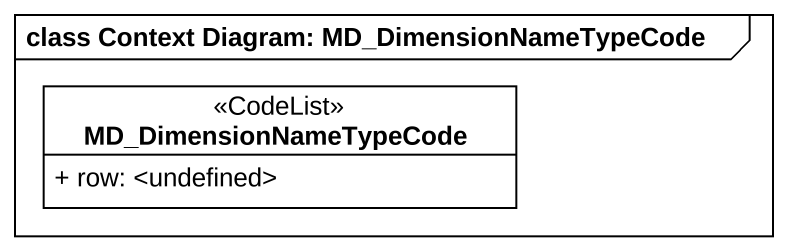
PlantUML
@startuml
mainframe class Context Diagram: MD_DimensionNameTypeCode
hide circle
hide empty members
skinparam classAttributeIconSize 0
class MD_DimensionNameTypeCode <<CodeList>> #FFFFFF {
  + row: <undefined>
}
@enduml
